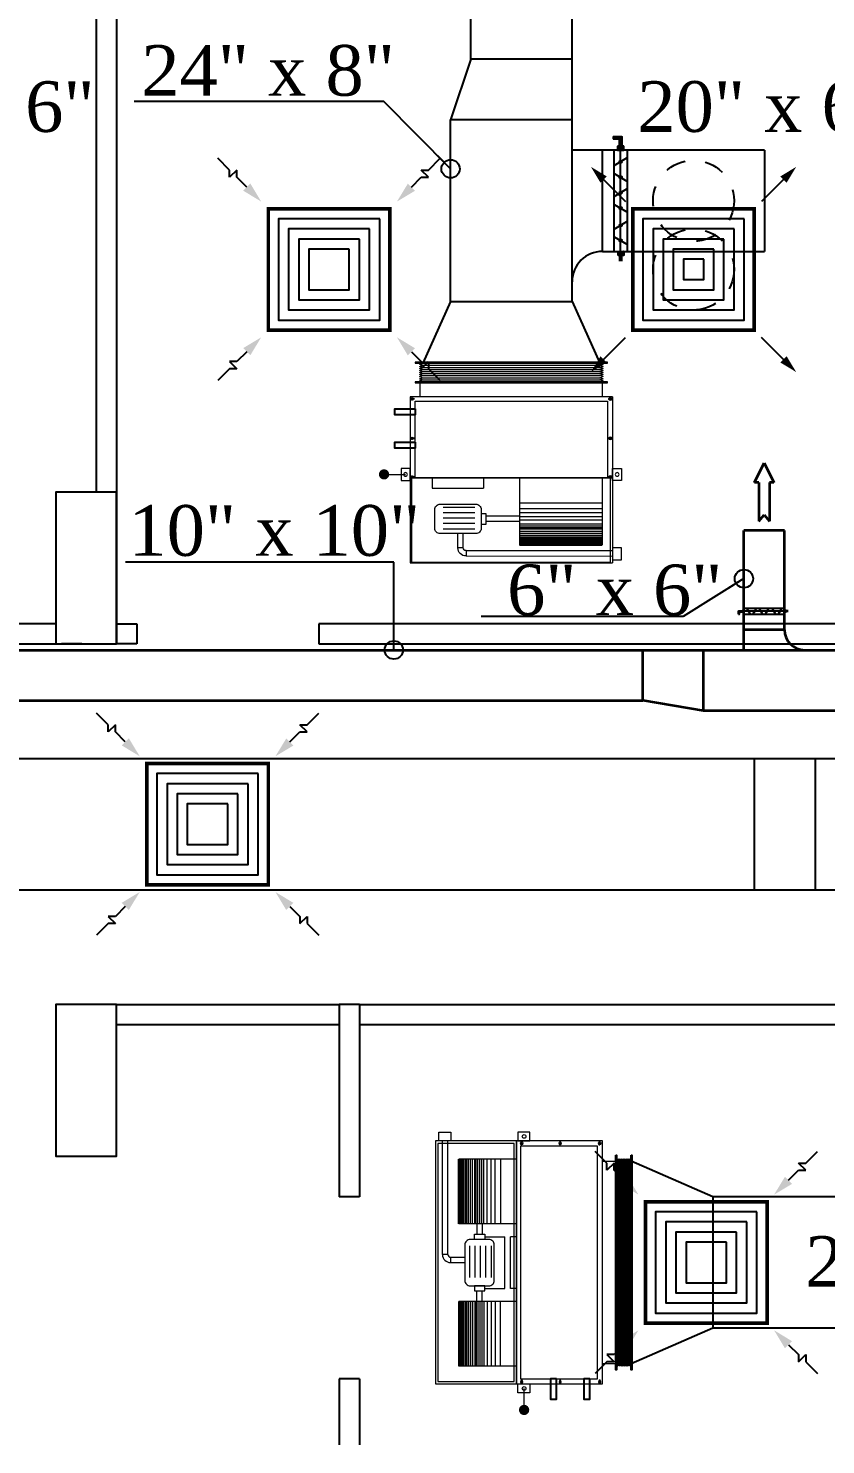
# Model space of a CAD drawing. Extents: x -432 to -365, y -145 to 173.
# Drawn here: x -391.1 to -387.16, y -48.2 to -41.21 of the extents above; entities that cross this region are included whole.
import ezdxf

# ---------------------------------------------------------------- set-up
doc = ezdxf.new("R2010")
doc.units = 0
doc.header["$MEASUREMENT"] = 0
for name, pattern in [('DASHDOT', [1, 0.5, -0.25, 0, -0.25]), ('HIDDEN', [0.375, 0.25, -0.125]), ('HIDDEN-Z', [3, 2, -1])]:
    doc.linetypes.add(name, pattern=pattern)
for name, color, linetype in [('01_AC-EQUIP', 206, 'Continuous'), ('03_AC-S.DUCT', 5, 'Continuous'), ('12-AC-FL.CONN.', 2, 'Continuous'), ('A.C.VOLUM DAMPER', 2, 'Continuous'), ('COL', 2, 'Continuous'), ('COLHATCH', 5, 'Continuous'), ('elev', 2, 'Continuous'), ('M-CH-WP-R', 40, 'HIDDEN-Z'), ('M-CH-WP-S', 142, 'Continuous'), ('M-DIFUSER', 195, 'Continuous'), ('M-DUCT-RA', 30, 'Continuous'), ('M-DUCT-SA', 5, 'Continuous'), ('M-EQBMNT', 21, 'Continuous'), ('WALL', 4, 'Continuous'), ('WIN', 5, 'Continuous')]:
    doc.layers.add(name, color=color, linetype=linetype)
doc.layers.add('04-AC_F.A.DUCT', color=4, linetype='Continuous', lineweight=35)
doc.layers.add('AC-TEXT', color=15, linetype='Continuous', lineweight=30)
doc.styles.add('AC', font='romans.shx', dxfattribs={"height": 0.2})
doc.styles.add('ARABY', font='sosa.shx')
doc.dimstyles.new('IHAB', dxfattribs={"dimscale": 0, "dimtxt": 0.15, "dimasz": 0.09, "dimexe": 0.18, "dimexo": 0.0625, "dimgap": 0, "dimtad": 0, "dimtih": 1, "dimtoh": 1, "dimzin": 0, "dimdsep": 46, "dimtxsty": 'ARABY', "dimcen": 0.03, "dimse1": 1, "dimse2": 1, "dimclrd": 36, "dimclrt": 42, "dimadec": 0, "dimazin": 0, "dimtfac": 1, "dimtmove": 1, "dimatfit": 3, "dimldrblk": 'ORIGIN', "dimfxl": 1, "dimtolj": 1, "dimtzin": 0, "dimarcsym": 0})

# ---------------------------------------------------------------- blocks, each defined once
blk = doc.blocks.new('*U254')
at = {"layer": 'M-DIFUSER', "ltscale": 5, "const_width": 18}
blk.add_lwpolyline([(-300, 300), (300, 300), (300, -300), (-300, -300)], close=True, dxfattribs=at)
at = {"layer": 'M-DIFUSER', "color": 21}
for points in [[(250, 250), (-250, 250), (-250, -250), (250, -250)], [(200, 200), (-200, 200), (-200, -200), (200, -200)], [(150, 150), (-150, 150), (-150, -150), (150, -150)], [(100, 100), (-100, 100), (-100, -100), (100, -100)]]:
    blk.add_lwpolyline(points, close=True, dxfattribs=at)
at = {"layer": 'M-DUCT-RA', "color": 30}
for p, q in [((-491, 491), (-548.9, 548.9)), ((-491, 455.4), (-491, 491)), ((-455.4, 491), (-491, 455.4)), ((-455.4, 455.4), (-455.4, 491)), ((455.4, 491), (491, 491)), ((491, 455.4), (455.4, 491)), ((491, 491), (548.9, 548.9)), ((-406.3, 406.3), (-455.4, 455.4)), ((406.3, 406.3), (455.4, 455.4)), ((455.4, 455.4), (491, 455.4)), ((-406.3, -406.3), (-455.4, -455.4)), ((406.3, -406.3), (455.4, -455.4)), ((-491, -455.4), (-455.4, -491)), ((-455.4, -455.4), (-491, -455.4)), ((455.4, -491), (491, -455.4)), ((455.4, -455.4), (455.4, -491)), ((491, -455.4), (491, -491)), ((-491, -491), (-548.9, -548.9)), ((-455.4, -491), (-491, -491)), ((491, -491), (548.9, -548.9))]:
    blk.add_line(p, q, dxfattribs=at)
for points in [[(-388.6, 424), (-423.7, 388.9), (-335, 335)], [(424, 388.6), (388.9, 423.7), (335, 335)], [(-424, -388.6), (-388.9, -423.7), (-335, -335)], [(388.6, -424), (423.7, -388.9), (335, -335)]]:
    blk.add_solid(points, dxfattribs=at)
blk = doc.blocks.new('*U251')
at = {"layer": 'M-DIFUSER', "ltscale": 5, "const_width": 18}
blk.add_lwpolyline([(-300, 300), (300, 300), (300, -300), (-300, -300)], close=True, dxfattribs=at)
at = {"layer": 'M-DIFUSER', "color": 21}
for points in [[(250, 250), (-250, 250), (-250, -250), (250, -250)], [(200, 200), (-200, 200), (-200, -200), (200, -200)], [(150, 150), (-150, 150), (-150, -150), (150, -150)], [(100, 100), (-100, 100), (-100, -100), (100, -100)], [(50, 50), (-50, 50), (-50, -50), (50, -50)]]:
    blk.add_lwpolyline(points, close=True, dxfattribs=at)
at = {"layer": 'M-DUCT-SA', "color": 5, "extrusion": (-5.07059e-20, -1.19855e-17, -1)}
blk.add_line((-461.1, 461.1), (-335.4, 335.4), dxfattribs=at)
at = {"layer": 'M-DUCT-SA', "color": 5, "extrusion": (-1.19855e-17, 5.07059e-20, -1)}
blk.add_line((461.1, 461.1), (335.4, 335.4), dxfattribs=at)
at = {"layer": 'M-DUCT-SA', "color": 5, "extrusion": (1.19855e-17, -5.07059e-20, -1)}
blk.add_line((-461.1, -461.1), (-335.4, -335.4), dxfattribs=at)
at = {"layer": 'M-DUCT-SA', "color": 5, "extrusion": (5.07059e-20, 1.19855e-17, -1)}
blk.add_line((461.1, -461.1), (335.4, -335.4), dxfattribs=at)
at = {"layer": 'M-DUCT-SA', "color": 5, "extrusion": (-5.07059e-20, -1.19855e-17, -1)}
blk.add_solid([(459.6, 428.4), (428.6, 459.4), (506.9, 506.9)], dxfattribs=at)
at = {"layer": 'M-DUCT-SA', "color": 5, "extrusion": (5.07059e-20, -1.19855e-17, -1)}
blk.add_solid([(-459.6, 428.4), (-428.7, 459.4), (-506.9, 506.9)], dxfattribs=at)
at = {"layer": 'M-DUCT-SA', "color": 5, "extrusion": (1.19855e-17, -5.07059e-20, -1)}
blk.add_solid([(428.4, -459.6), (459.4, -428.6), (506.9, -506.9)], dxfattribs=at)
at = {"layer": 'M-DUCT-SA', "color": 5, "extrusion": (-1.19855e-17, -5.07059e-20, -1)}
blk.add_solid([(-428.4, -459.6), (-459.4, -428.6), (-506.9, -506.9)], dxfattribs=at)
blk = doc.blocks.new('A$C069E27EC')
at = {"layer": '01_AC-EQUIP', "color": 2, "linetype": 'Continuous'}
for p, q in [((0, 0), (0, -130)), ((1.01, 0.32), (0.5, -1.29)), ((1.01, 0.32), (1.52, -1.29)), ((2.03, 0.32), (1.52, -1.29)), ((2.03, 0.32), (2.54, -1.29)), ((3.05, 0.32), (2.54, -1.29)), ((3.05, 0.32), (3.56, -1.29)), ((4.06, 0.32), (3.56, -1.29)), ((4.06, 0.32), (4.57, -1.29)), ((5.08, 0.32), (4.57, -1.29)), ((5.08, 0.32), (5.59, -1.29)), ((6.1, 0.32), (5.59, -1.29)), ((6.1, 0.32), (6.61, -1.29)), ((7.12, 0.32), (6.61, -1.29)), ((7.12, 0.32), (7.63, -1.29)), ((8.14, 0.32), (7.63, -1.29)), ((8.14, 0.32), (8.65, -1.29)), ((9.16, 0.32), (8.65, -1.29)), ((9.16, 0.32), (9.67, -1.29)), ((1.52, -128.71), (1.52, -1.29)), ((2.54, -128.71), (2.54, -1.29)), ((3.56, -128.71), (3.56, -1.29)), ((4.57, -128.71), (4.57, -1.29)), ((5.59, -128.71), (5.59, -1.29)), ((6.61, -128.71), (6.61, -1.29)), ((7.63, -128.71), (7.63, -1.29)), ((8.65, -128.71), (8.65, -1.29)), ((1.01, -130.32), (0.5, -128.71)), ((1.01, -130.32), (1.52, -128.71)), ((2.03, -130.32), (1.52, -128.71)), ((2.03, -130.32), (2.54, -128.71)), ((3.05, -130.32), (2.54, -128.71)), ((3.05, -130.32), (3.56, -128.71)), ((4.06, -130.32), (3.56, -128.71)), ((4.06, -130.32), (4.57, -128.71)), ((5.08, -130.32), (4.57, -128.71)), ((5.08, -130.32), (5.59, -128.71)), ((6.1, -130.32), (5.59, -128.71)), ((6.1, -130.32), (6.61, -128.71)), ((7.12, -130.32), (6.61, -128.71)), ((7.12, -130.32), (7.63, -128.71)), ((8.14, -130.32), (7.63, -128.71)), ((8.14, -130.32), (8.65, -128.71)), ((9.16, -130.32), (8.65, -128.71)), ((9.16, -130.32), (9.67, -128.71))]:
    blk.add_line(p, q, dxfattribs=at)
for points in [[(0, 2.5), (0.5, 2.5), (0.5, -132.5), (0, -132.5)], [(9.67, 2.5), (10.17, 2.5), (10.17, -132.5), (9.67, -132.5)]]:
    blk.add_lwpolyline(points, close=True, dxfattribs=at)
blk = doc.blocks.new('A$C7CD32F90')
at = {"layer": '01_AC-EQUIP', "color": 1, "lineweight": 20}
for p, q in [((0.6392, -0.0346), (1.2, -0.0345)), ((0.6392, -0.0612), (0.6392, -0.0346)), ((0.6392, -0.0612), (1.2, -0.0612)), ((0.0885, -0.4), (0.0885, -0.1159)), ((0.4078, -0.1159), (0.0885, -0.1159)), ((0.4078, -0.1175), (0.0885, -0.1175)), ((0.4078, -0.1194), (0.0885, -0.1194)), ((0.4078, -0.1218), (0.0885, -0.1218)), ((0.4078, -0.1249), (0.0885, -0.1249)), ((0.4078, -0.1281), (0.0885, -0.1281)), ((0.4078, -0.1317), (0.0885, -0.1317)), ((0.4078, -0.1357), (0.0885, -0.1357)), ((0.4078, -0.4), (0.4078, -0.1159)), ((0.5993, -0.0745), (0.5993, -0.1449)), ((0.6259, -0.0745), (0.5993, -0.0745)), ((0.6259, -0.0745), (0.6259, -0.1449)), ((0.7908, -0.4), (0.7908, -0.1159)), ((0.7908, -0.1159), (1.11, -0.1159)), ((0.7908, -0.1175), (1.11, -0.1175)), ((0.7908, -0.1194), (1.11, -0.1194)), ((0.7908, -0.1218), (1.11, -0.1218)), ((0.7908, -0.1249), (1.11, -0.1249)), ((0.7908, -0.1281), (1.11, -0.1281)), ((0.7908, -0.1317), (1.11, -0.1317)), ((0.7908, -0.1357), (1.11, -0.1357)), ((1.11, -0.4), (1.11, -0.1159)), ((0.4078, -0.1407), (0.0885, -0.1407)), ((0.4078, -0.1475), (0.0885, -0.1475)), ((0.4078, -0.1547), (0.0885, -0.1547)), ((0.4078, -0.1635), (0.0885, -0.1635)), ((0.4078, -0.1733), (0.0885, -0.1733)), ((0.4078, -0.1834), (0.0885, -0.1834)), ((0.4078, -0.1935), (0.0885, -0.1935)), ((0.4078, -0.2007), (0.0885, -0.2007)), ((0.4078, -0.2094), (0.0885, -0.2094)), ((0.4078, -0.2044), (0.4596, -0.2044)), ((0.6828, -0.1679), (0.5262, -0.1679)), ((0.6828, -0.1945), (0.5262, -0.1945)), ((0.7908, -0.2044), (0.739, -0.2044)), ((0.7908, -0.1407), (1.11, -0.1407)), ((0.7908, -0.1475), (1.11, -0.1475)), ((0.7908, -0.1547), (1.11, -0.1547)), ((0.7908, -0.1635), (1.11, -0.1635)), ((0.7908, -0.1733), (1.11, -0.1733)), ((0.7908, -0.1834), (1.11, -0.1834)), ((0.7908, -0.1935), (1.11, -0.1935)), ((0.7908, -0.2007), (1.11, -0.2007)), ((0.7908, -0.2094), (1.11, -0.2094)), ((0.4078, -0.2192), (0.0885, -0.2192)), ((0.4078, -0.2293), (0.0885, -0.2293)), ((0.4078, -0.2394), (0.0885, -0.2394)), ((0.4078, -0.2554), (0.0885, -0.2554)), ((0.4078, -0.2754), (0.0885, -0.2754)), ((0.4078, -0.231), (0.4596, -0.231)), ((0.4722, -0.2429), (0.4722, -0.3429)), ((0.6828, -0.2211), (0.5262, -0.2211)), ((0.6828, -0.2477), (0.5262, -0.2477)), ((0.6828, -0.2743), (0.5262, -0.2743)), ((0.7263, -0.2429), (0.7263, -0.3429)), ((0.7908, -0.231), (0.739, -0.231)), ((0.7908, -0.2192), (1.11, -0.2192)), ((0.7908, -0.2293), (1.11, -0.2293)), ((0.7908, -0.2394), (1.11, -0.2394)), ((0.7908, -0.2554), (1.11, -0.2554)), ((0.7908, -0.2754), (1.11, -0.2754)), ((0.4078, -0.2954), (0.0885, -0.2954)), ((0.0885, -0.3207), (0.4078, -0.3207)), ((0.4722, -0.3429), (0.7263, -0.3429)), ((0.7908, -0.2954), (1.11, -0.2954)), ((1.11, -0.3207), (0.7908, -0.3207)), ((0.0111, -0.4184), (0.0111, -0.4317)), ((0.4722, -0.3703), (0.7263, -0.3703)), ((0.4722, -0.4), (0.4722, -0.3703)), ((0.7263, -0.4), (0.7263, -0.3703)), ((1.1889, -0.4184), (1.1889, -0.4317)), ((0.0219, -0.4254), (0.0012, -0.4254)), ((1.1781, -0.4254), (1.1988, -0.4254)), ((0.0219, -0.6154), (0.0012, -0.6154)), ((0.0111, -0.6084), (0.0111, -0.6217)), ((1.1781, -0.6154), (1.1988, -0.6154)), ((1.1889, -0.6084), (1.1889, -0.6217)), ((0.0219, -0.8104), (0.0012, -0.8104)), ((0.0111, -0.8034), (0.0111, -0.8167)), ((0.1002, -0.8245), (0.1002, -0.8899)), ((1.1002, -0.8245), (1.1002, -0.8899)), ((1.1781, -0.8104), (1.1988, -0.8104)), ((1.1889, -0.8034), (1.1889, -0.8167))]:
    blk.add_line(p, q, dxfattribs=at)
at = {"layer": '01_AC-EQUIP', "color": 1, "linetype": 'DASHDOT', "lineweight": 20}
for p, q in [((0.4078, -0.1935), (0.0885, -0.1935)), ((0.7908, -0.1935), (1.11, -0.1935))]:
    blk.add_line(p, q, dxfattribs=at)
at = {"layer": '01_AC-EQUIP', "color": 4, "lineweight": 20}
blk.add_line((-0.1285, -0.4376), (-0.0226, -0.4376), dxfattribs=at)
at = {"layer": '01_AC-EQUIP', "color": 1, "lineweight": 20}
for points in [[(0, -0.4), (1.2, -0.4), (1.2, 0), (0, 0)], [(0.0121, -0.3879), (1.1879, -0.3879), (1.1879, -0.0121), (0.0121, -0.0121)], [(1.244, -0.0757), (1.2, -0.0757), (1.2, -0.0158), (1.244, -0.0158)], [(0.4848, -0.1925), (0.4596, -0.1925), (0.4596, -0.2429), (0.4848, -0.2429)], [(0.7137, -0.1925), (0.739, -0.1925), (0.739, -0.2429), (0.7137, -0.2429)], [(-0.044, -0.4068), (0, -0.4068), (0, -0.4667), (-0.044, -0.4667)], [(1.2, -0.4), (0, -0.4), (0, -0.8245), (1.2003, -0.8245)], [(1.244, -0.4068), (1.2, -0.4068), (1.2, -0.4667), (1.244, -0.4667)], [(1.175, -0.42), (0.0245, -0.42), (0.0245, -0.8), (1.175, -0.8)]]:
    blk.add_lwpolyline(points, close=True, dxfattribs=at)
blk.add_lwpolyline([(0.6871, -0.1449), (0.5115, -0.1449, 0.414214), (0.4848, -0.1715), (0.4848, -0.2639, 0.414214), (0.5115, -0.2905), (0.6871, -0.2905, 0.414214), (0.7137, -0.2639), (0.7137, -0.1715, 0.414214)], format="xyb", close=True, dxfattribs=at)
at = {"layer": '01_AC-EQUIP', "color": 4, "lineweight": 20, "const_width": 0.0252}
blk.add_lwpolyline([(-0.1258, -0.4499, 1), (-0.1312, -0.4253, 1)], format="xyb", close=True, dxfattribs=at)
at = {"layer": '01_AC-EQUIP', "color": 1, "lineweight": 20}
for centre in [(-0.0226, -0.4376), (1.2226, -0.4376)]:
    blk.add_circle(centre, 0.00932, dxfattribs=at)
for radius in [0.0399, 0.0133]:
    blk.add_arc((0.6392, -0.0745), radius, 90.00061, 180.00061, dxfattribs=at)
at = {"layer": '01_AC-EQUIP', "color": 1, "lineweight": 20, "extrusion": (0, 0, -1)}
for centre, major_axis, start_param, end_param in [((0.0111, -0.4254), (-0.00827, 0), -1.570796, 4.712389), ((0.0111, -0.4254), (-0.0047, 0), 3.141593, 9.424778), ((0.0111, -0.6154), (-0.00827, 0), -1.570796, 4.712389), ((0.0111, -0.6154), (-0.0047, 0), 3.141593, 9.424778), ((0.0111, -0.8104), (-0.00827, 0), -1.570796, 4.712389), ((0.0111, -0.8104), (-0.0047, 0), 3.141593, 9.424778)]:
    blk.add_ellipse(centre, major_axis=major_axis, ratio=0.646018, start_param=start_param, end_param=end_param, dxfattribs=at)
at = {"layer": '01_AC-EQUIP', "color": 1, "lineweight": 20}
for centre, major_axis, start_param, end_param in [((1.1889, -0.4254), (0.00827, 0), -1.570796, 4.712389), ((1.1889, -0.4254), (0.0047, 0), 3.141593, 9.424778), ((1.1889, -0.6154), (0.00827, 0), -1.570796, 4.712389), ((1.1889, -0.6154), (0.0047, 0), 3.141593, 9.424778), ((1.1889, -0.8104), (0.00827, 0), -1.570796, 4.712389), ((1.1889, -0.8104), (0.0047, 0), 3.141593, 9.424778)]:
    blk.add_ellipse(centre, major_axis=major_axis, ratio=0.646018, start_param=start_param, end_param=end_param, dxfattribs=at)
at = {"layer": 'M-CH-WP-R', "color": 6, "linetype": 'ByBlock', "ltscale": 1.5}
blk.add_lwpolyline([(0.025, -0.7623), (0.025, -0.7323), (-0.075, -0.7323), (-0.075, -0.7623)], close=True, dxfattribs=at)
at = {"layer": 'M-CH-WP-S', "color": 5, "linetype": 'ByBlock', "ltscale": 1.5}
blk.add_lwpolyline([(0.025, -0.5973), (0.025, -0.5673), (-0.075, -0.5673), (-0.075, -0.5973)], close=True, dxfattribs=at)
at = {"layer": 'M-EQBMNT', "color": 21, "linetype": 'ByBlock', "ltscale": 1.5}
for p, q in [((0.4078, -0.1159), (0.0885, -0.1159)), ((0.7908, -0.1159), (1.11, -0.1159))]:
    blk.add_line(p, q, dxfattribs=at)
at = {"layer": '01_AC-EQUIP', "color": 1, "lineweight": 20, "xscale": 0.00784765227677817, "yscale": 0.00784765227677817, "zscale": 0.00784765227677817, "rotation": 270}
blk.add_blockref('A$C069E27EC', (1.1102, -0.8899), dxfattribs=at)
blk = doc.blocks.new('A$C224F6469')
at = {"layer": '01_AC-EQUIP', "color": 1, "lineweight": 20}
for p, q in [((0, 0), (1, 0)), ((0, -0.82), (0, 0)), ((1, -0.82), (1, 0)), ((0.0065, -0.0042), (0.9879, -0.0042)), ((0.0065, -0.42), (0.0065, -0.0042)), ((0.2763, -0.0346), (1, -0.0345)), ((0.2763, -0.0612), (0.2763, -0.0346)), ((0.2763, -0.0612), (1, -0.0612)), ((0.9879, -0.42), (0.9879, -0.0042)), ((0.2364, -0.0745), (0.2364, -0.1449)), ((0.263, -0.0745), (0.2364, -0.0745)), ((0.263, -0.0745), (0.263, -0.1449)), ((0.5412, -0.42), (0.5412, -0.0905)), ((0.5412, -0.0905), (0.9487, -0.0905)), ((0.5412, -0.092), (0.9487, -0.092)), ((0.5412, -0.0939), (0.9487, -0.0939)), ((0.5412, -0.0963), (0.9487, -0.0963)), ((0.5412, -0.0994), (0.9487, -0.0994)), ((0.5412, -0.1027), (0.9487, -0.1027)), ((0.5412, -0.1062), (0.9487, -0.1062)), ((0.5412, -0.1103), (0.9487, -0.1103)), ((0.5412, -0.1153), (0.9487, -0.1153)), ((0.5412, -0.1221), (0.9487, -0.1221)), ((0.5412, -0.1293), (0.9487, -0.1293)), ((0.5412, -0.138), (0.9487, -0.138)), ((0.9487, -0.42), (0.9487, -0.0905)), ((0.3198, -0.1679), (0.1633, -0.1679)), ((0.3198, -0.1945), (0.1633, -0.1945)), ((0.5412, -0.2044), (0.376, -0.2044)), ((0.5412, -0.1478), (0.9487, -0.1478)), ((0.5412, -0.1579), (0.9487, -0.1579)), ((0.5412, -0.168), (0.9487, -0.168)), ((0.5412, -0.1752), (0.9487, -0.1752)), ((0.5412, -0.184), (0.9487, -0.184)), ((0.5412, -0.1938), (0.9487, -0.1938)), ((0.3198, -0.2211), (0.1633, -0.2211)), ((0.3198, -0.2477), (0.1633, -0.2477)), ((0.3198, -0.2743), (0.1633, -0.2743)), ((0.5412, -0.231), (0.376, -0.231)), ((0.5412, -0.214), (0.9487, -0.214)), ((0.5412, -0.23), (0.9487, -0.23)), ((0.5412, -0.25), (0.9487, -0.25)), ((0.5412, -0.27), (0.9487, -0.27)), ((0.9487, -0.2953), (0.5412, -0.2953)), ((0.0111, -0.4184), (0.0111, -0.4317)), ((0.1093, -0.3703), (0.3634, -0.3703)), ((0.1093, -0.42), (0.1093, -0.3703)), ((0.3634, -0.42), (0.3634, -0.3703)), ((0.9889, -0.4184), (0.9889, -0.4317)), ((0, -0.42), (1, -0.42)), ((0.0219, -0.4254), (0.0012, -0.4254)), ((0.9781, -0.4254), (0.9988, -0.4254)), ((0.0219, -0.6154), (0.0012, -0.6154)), ((0.0111, -0.6084), (0.0111, -0.6217)), ((0.9781, -0.6154), (0.9988, -0.6154)), ((0.9889, -0.6084), (0.9889, -0.6217)), ((1, -0.82), (0, -0.82)), ((0.0219, -0.8104), (0.0012, -0.8104)), ((0.0111, -0.8034), (0.0111, -0.8167)), ((0.05, -0.82), (0.05, -0.8899)), ((0.95, -0.82), (0.95, -0.8899)), ((0.9781, -0.8104), (0.9988, -0.8104)), ((0.9889, -0.8034), (0.9889, -0.8167))]:
    blk.add_line(p, q, dxfattribs=at)
at = {"layer": '01_AC-EQUIP', "color": 1, "linetype": 'DASHDOT', "lineweight": 20}
blk.add_line((0.5412, -0.168), (0.9487, -0.168), dxfattribs=at)
at = {"layer": '01_AC-EQUIP', "color": 4, "lineweight": 20}
blk.add_line((-0.1285, -0.4376), (-0.0226, -0.4376), dxfattribs=at)
at = {"layer": '01_AC-EQUIP', "color": 2, "lineweight": 20}
for p, q in [((0.0468, -0.9), (0.0629, -0.8949)), ((0.0468, -0.9), (0.0629, -0.9051)), ((0.0468, -0.9102), (0.0629, -0.9051)), ((0.0629, -0.9051), (0.9371, -0.9051)), ((0.9532, -0.9), (0.9371, -0.8949)), ((0.9532, -0.9), (0.9371, -0.9051)), ((0.9532, -0.9102), (0.9371, -0.9051)), ((0.0468, -0.9102), (0.0629, -0.9153)), ((0.0468, -0.9204), (0.0629, -0.9153)), ((0.0468, -0.9204), (0.0629, -0.9255)), ((0.0468, -0.9306), (0.0629, -0.9255)), ((0.0468, -0.9306), (0.0629, -0.9356)), ((0.0468, -0.9407), (0.0629, -0.9356)), ((0.0468, -0.9407), (0.0629, -0.9458)), ((0.0468, -0.9509), (0.0629, -0.9458)), ((0.0468, -0.9509), (0.0629, -0.956)), ((0.0468, -0.9611), (0.0629, -0.956)), ((0.0468, -0.9611), (0.0629, -0.9662)), ((0.0468, -0.9713), (0.0629, -0.9662)), ((0.0468, -0.9713), (0.0629, -0.9764)), ((0.0468, -0.9815), (0.0629, -0.9764)), ((0.0629, -0.9153), (0.9371, -0.9153)), ((0.0629, -0.9255), (0.9371, -0.9255)), ((0.0629, -0.9356), (0.9371, -0.9356)), ((0.0629, -0.9458), (0.9371, -0.9458)), ((0.0629, -0.956), (0.9371, -0.956)), ((0.0629, -0.9662), (0.9371, -0.9662)), ((0.0629, -0.9764), (0.9371, -0.9764)), ((0.9532, -0.9102), (0.9371, -0.9153)), ((0.9532, -0.9204), (0.9371, -0.9153)), ((0.9532, -0.9204), (0.9371, -0.9255)), ((0.9532, -0.9306), (0.9371, -0.9255)), ((0.9532, -0.9306), (0.9371, -0.9356)), ((0.9532, -0.9407), (0.9371, -0.9356)), ((0.9532, -0.9407), (0.9371, -0.9458)), ((0.9532, -0.9509), (0.9371, -0.9458)), ((0.9532, -0.9509), (0.9371, -0.956)), ((0.9532, -0.9611), (0.9371, -0.956)), ((0.9532, -0.9611), (0.9371, -0.9662)), ((0.9532, -0.9713), (0.9371, -0.9662)), ((0.9532, -0.9713), (0.9371, -0.9764)), ((0.9532, -0.9815), (0.9371, -0.9764)), ((0.0468, -0.9815), (0.0629, -0.9866)), ((0.9532, -0.9815), (0.9371, -0.9866))]:
    blk.add_line(p, q, dxfattribs=at)
at = {"layer": '01_AC-EQUIP', "color": 1, "lineweight": 20}
for points in [[(1.044, -0.0757), (1, -0.0757), (1, -0.0158), (1.044, -0.0158)], [(0.3508, -0.1925), (0.376, -0.1925), (0.376, -0.2429), (0.3508, -0.2429)], [(-0.044, -0.4068), (0, -0.4068), (0, -0.4667), (-0.044, -0.4667)], [(1.044, -0.4068), (1, -0.4068), (1, -0.4667), (1.044, -0.4667)], [(0.025, -0.8), (0.975, -0.8), (0.975, -0.42), (0.025, -0.42)]]:
    blk.add_lwpolyline(points, close=True, dxfattribs=at)
blk.add_lwpolyline([(0.3242, -0.1449), (0.1485, -0.1449, 0.414214), (0.1219, -0.1715), (0.1219, -0.2639, 0.414214), (0.1485, -0.2905), (0.3242, -0.2905, 0.414214), (0.3508, -0.2639), (0.3508, -0.1715, 0.414214)], format="xyb", close=True, dxfattribs=at)
at = {"layer": '01_AC-EQUIP', "color": 4, "lineweight": 20, "const_width": 0.0252}
blk.add_lwpolyline([(-0.1258, -0.4499, 1), (-0.1312, -0.4253, 1)], format="xyb", close=True, dxfattribs=at)
at = {"layer": '01_AC-EQUIP', "color": 2, "lineweight": 20}
for points in [[(0.975, -0.8899), (0.975, -0.8949), (0.025, -0.8949), (0.025, -0.8899)], [(0.975, -0.9866), (0.975, -0.9916), (0.025, -0.9916), (0.025, -0.9866)]]:
    blk.add_lwpolyline(points, close=True, dxfattribs=at)
at = {"layer": '01_AC-EQUIP', "color": 1, "lineweight": 20}
for centre in [(-0.0226, -0.4376), (1.0226, -0.4376)]:
    blk.add_circle(centre, 0.00932, dxfattribs=at)
for radius in [0.0399, 0.0133]:
    blk.add_arc((0.2763, -0.0745), radius, 90.00061, 180.00061, dxfattribs=at)
at = {"layer": '01_AC-EQUIP', "color": 1, "lineweight": 20, "extrusion": (0, 0, -1)}
for centre, major_axis, start_param, end_param in [((0.0111, -0.4254), (-0.00827, 0), -1.570796, 4.712389), ((0.0111, -0.4254), (-0.0047, 0), 3.141593, 9.424778), ((0.0111, -0.6154), (-0.00827, 0), -1.570796, 4.712389), ((0.0111, -0.6154), (-0.0047, 0), 3.141593, 9.424778), ((0.0111, -0.8104), (-0.00827, 0), -1.570796, 4.712389), ((0.0111, -0.8104), (-0.0047, 0), 3.141593, 9.424778)]:
    blk.add_ellipse(centre, major_axis=major_axis, ratio=0.646018, start_param=start_param, end_param=end_param, dxfattribs=at)
at = {"layer": '01_AC-EQUIP', "color": 1, "lineweight": 20}
for centre, major_axis, start_param, end_param in [((0.9889, -0.4254), (0.00827, 0), -1.570796, 4.712389), ((0.9889, -0.4254), (0.0047, 0), 3.141593, 9.424778), ((0.9889, -0.6154), (0.00827, 0), -1.570796, 4.712389), ((0.9889, -0.6154), (0.0047, 0), 3.141593, 9.424778), ((0.9889, -0.8104), (0.00827, 0), -1.570796, 4.712389), ((0.9889, -0.8104), (0.0047, 0), 3.141593, 9.424778)]:
    blk.add_ellipse(centre, major_axis=major_axis, ratio=0.646018, start_param=start_param, end_param=end_param, dxfattribs=at)
at = {"layer": 'M-CH-WP-R', "color": 6, "linetype": 'ByBlock', "ltscale": 1.5}
blk.add_lwpolyline([(0.025, -0.7623), (0.025, -0.7323), (-0.075, -0.7323), (-0.075, -0.7623)], close=True, dxfattribs=at)
at = {"layer": 'M-CH-WP-S', "color": 5, "linetype": 'ByBlock', "ltscale": 1.5}
blk.add_lwpolyline([(0.025, -0.5973), (0.025, -0.5673), (-0.075, -0.5673), (-0.075, -0.5973)], close=True, dxfattribs=at)
at = {"layer": 'M-EQBMNT', "color": 21, "linetype": 'ByBlock', "ltscale": 1.5}
blk.add_line((0.5412, -0.0905), (0.9487, -0.0905), dxfattribs=at)
blk = doc.blocks.new('A$C180A56EA')
at = {"layer": 'A.C.VOLUM DAMPER'}
h = blk.add_hatch(dxfattribs=at)
h.set_pattern_fill('ANSI31', color=256, scale=0.001, style=0)
h.set_pattern_definition([(45, (129.5106855, -230.48025158), (-8.838834765e-05, 8.838834765e-05), [])])
h.paths.add_polyline_path([(0.0459, 0.0039), (0.0459, 0.0065), (0.0401, 0.0065), (0.0401, -0.0027), (0.0459, -0.0027), (0.0459, 0), (0.0603, 0), (0.0603, 0.0128), (0.057, 0.0128), (0.057, 0.0039)])
for p, q in [((-0.1242, 0.0032), (-0.1161, 0.0032)), ((-0.1161, 0.0004), (-0.119, 0.0032)), ((-0.1185, 0), (-0.1161, 0.0024)), ((-0.1161, 0.0015), (-0.1179, 0.0032)), ((-0.1174, 0), (-0.1161, 0.0013)), ((-0.1161, 0.0026), (-0.1168, 0.0032)), ((-0.1163, 0), (-0.1161, 0.0001)), ((-0.1161, 0.0001), (-0.1104, 0.0058)), ((-0.1161, 0.0013), (-0.1116, 0.0058)), ((-0.1161, 0.0024), (-0.1127, 0.0058)), ((-0.1161, -0.0026), (-0.1161, 0.0058)), ((-0.1161, 0.0035), (-0.1138, 0.0058)), ((-0.1161, 0.0058), (-0.1099, 0.0058)), ((-0.1161, 0.0057), (-0.116, 0.0058)), ((-0.1161, 0.0046), (-0.1149, 0.0058)), ((-0.1161, -0.001), (-0.1099, 0.0053)), ((-0.1099, -0.0014), (-0.1161, 0.0048)), ((-0.1161, -0.0021), (-0.1099, 0.0042)), ((-0.1099, -0.0026), (-0.1161, 0.0037)), ((-0.1109, -0.0026), (-0.1161, 0.0026)), ((-0.112, -0.0026), (-0.1161, 0.0015)), ((-0.1131, -0.0026), (-0.1161, 0.0004)), ((-0.1099, -0.0003), (-0.116, 0.0058)), ((-0.1156, -0.0026), (-0.1099, 0.0031)), ((-0.1099, 0.0008), (-0.1149, 0.0058)), ((-0.1145, -0.0026), (-0.1099, 0.002)), ((-0.1099, 0.0019), (-0.1138, 0.0058)), ((-0.1134, -0.0026), (-0.1099, 0.0009)), ((-0.1128, 0.0019), (0.0401, 0.0019)), ((-0.1099, 0.003), (-0.1127, 0.0058)), ((-0.1099, 0.0041), (-0.1116, 0.0058)), ((-0.1099, 0.0052), (-0.1105, 0.0058)), ((0.0401, 0.0121), (-0.1099, 0.0121)), ((-0.0882, 0.0113), (-0.0994, -0.0075)), ((-0.0768, 0.0113), (-0.0656, -0.0075)), ((-0.0402, 0.0113), (-0.0514, -0.0075)), ((-0.0284, 0.0113), (-0.0173, -0.0075)), ((0.0056, 0.0113), (-0.0056, -0.0075)), ((0.0174, 0.0113), (0.0286, -0.0075)), ((0.0459, 0.0065), (0.0401, 0.0065)), ((0.0401, 0.0065), (0.0401, -0.0027)), ((0.0459, 0.0039), (0.0459, 0.0065)), ((0.057, 0.0039), (0.0459, 0.0039)), ((0.0603, 0.0128), (0.057, 0.0128)), ((0.057, 0.0128), (0.057, 0.0039)), ((0.0603, 0.0128), (0.0603, 0)), ((-0.1242, 0), (-0.1161, 0)), ((-0.1142, -0.0026), (-0.1161, -0.0007)), ((-0.1153, -0.0026), (-0.1161, -0.0018)), ((-0.1099, -0.0026), (-0.1161, -0.0026)), ((-0.1123, -0.0026), (-0.1099, -0.0003)), ((-0.1111, -0.0026), (-0.1099, -0.0014)), ((-0.11, -0.0026), (-0.1099, -0.0025)), ((-0.1099, -0.0083), (0.0401, -0.0083)), ((0.0401, -0.0027), (0.0459, -0.0027)), ((0.0603, 0), (0.0459, 0)), ((0.0459, -0.0027), (0.0459, 0))]:
    blk.add_line(p, q, dxfattribs=at)
at = {"layer": 'A.C.VOLUM DAMPER', "extrusion": (0, 0, -1)}
for centre, major_axis, start_param, end_param in [((-0.0938, 0.0019), (0.00135, 0.00135), 3.926991, 7.068583), ((-0.0938, 0.0019), (-0.00135, 0.00135), 2.356195, 5.497787), ((-0.0712, 0.0019), (0.00135, 0.00135), 3.926991, 7.068583), ((-0.0712, 0.0019), (-0.00135, 0.00135), 2.356195, 5.497787), ((-0.0458, 0.0019), (0.00135, 0.00135), 3.926991, 7.068583), ((-0.0458, 0.0019), (-0.00135, 0.00135), 2.356195, 5.497787), ((-0.0228, 0.0019), (0.00135, 0.00135), 3.926991, 7.068583), ((-0.0228, 0.0019), (-0.00135, 0.00135), 2.356194, 5.497787), ((0, 0.0019), (0.00135, 0.00135), 3.926991, 7.068583), ((0, 0.0019), (0.00135, 0.00135), 0.785398, 3.926991), ((0.023, 0.0019), (0.00135, 0.00135), 3.926991, 7.068583), ((0.023, 0.0019), (-0.00135, 0.00135), 2.356195, 5.497787)]:
    blk.add_ellipse(centre, major_axis=major_axis, ratio=1, start_param=start_param, end_param=end_param, dxfattribs=at)
blk = doc.blocks.new('A$C4397250F')
at = {"layer": '04-AC_F.A.DUCT'}
for p, q in [((0, 0), (-0.0241, -0.0482)), ((0.0241, -0.0482), (0, 0)), ((-0.0241, -0.0482), (-0.0132, -0.0482)), ((-0.0132, -0.0482), (-0.0132, -0.1443)), ((0.0132, -0.0482), (0.0241, -0.0482)), ((0.0132, -0.0482), (0.0132, -0.1443)), ((0, -0.1288), (-0.0132, -0.1443)), ((0.0132, -0.1443), (0, -0.1288))]:
    blk.add_line(p, q, dxfattribs=at)

msp = doc.modelspace()

# ---------------------------------------------------------------- hatches: boundary and pattern name
at = {"layer": 'COLHATCH', "linetype": 'Continuous'}
h = msp.add_hatch(dxfattribs=at)
h.set_pattern_fill('_USER', color=252, scale=0.05, angle=45, style=0, double=1, pattern_type=0)
h.set_pattern_definition([(45, (-202.924395, -212.77691), (-0.035355339, 0.035355339), []), (135, (-202.924395, -212.77691), (-0.035355339, -0.035355339), [])])
h.paths.add_polyline_path([(-382.4844, -35.1969), (-382.7844, -35.1969), (-382.7844, -36.0969), (-382.4844, -36.0969)])
h.paths.add_polyline_path([(-380.4844, -35.1969), (-381.2844, -35.1969), (-381.2844, -35.4969), (-380.4844, -35.4969)])
h.paths.add_polyline_path([(-378.5344, -37.1969), (-378.8344, -37.1969), (-378.8344, -37.7969), (-378.5344, -37.7969)])
h.paths.add_polyline_path([(-378.1344, -40.7769), (-378.9344, -40.7769), (-378.9344, -41.0769), (-378.1344, -41.0769)])
h.paths.add_polyline_path([(-380.6844, -40.7769), (-381.4844, -40.7769), (-381.4844, -41.0769), (-380.6844, -41.0769)])
h.paths.add_polyline_path([(-380.5844, -45.8269), (-381.4844, -45.8269), (-381.4844, -46.1269), (-380.5844, -46.1269)])
h.paths.add_polyline_path([(-378.1344, -45.7769), (-378.9344, -45.7769), (-378.9344, -46.0769), (-378.1344, -46.0769)])
h.paths.add_polyline_path([(-380.3919, -52.0469), (-381.4919, -52.0469), (-381.4919, -52.3469), (-380.6389, -52.3469, -0.011587), (-380.6548, -53.0326), (-380.4051, -53.0435, 0.01656)])
h.paths.add_polyline_path([(-380.5864, -54.7769), (-380.8398, -54.7769, -0.040808), (-381.4283, -57.1158), (-381.1918, -57.1969, 0.04151)])
h.paths.add_polyline_path([(-382.4844, -54.1769), (-382.7844, -54.1769), (-382.7844, -55.0769), (-382.4844, -55.0769)])
h.paths.add_polyline_path([(-386.6144, -54.1769), (-387.0144, -54.1769), (-387.0144, -55.0769), (-386.6144, -55.0769)])
h.paths.add_polyline_path([(-390.4144, -54.1769), (-390.8644, -54.1769), (-390.8644, -55.0769), (-390.4144, -55.0769)])
h.paths.add_polyline_path([(-390.6644, -55.9969), (-390.9644, -55.9969), (-390.9644, -56.8969), (-390.6644, -56.8969)])
h.paths.add_polyline_path([(-398.6644, -54.1769), (-398.9644, -54.1769), (-398.9644, -55.0769), (-398.6644, -55.0769)])
h.paths.add_polyline_path([(-398.6644, -55.9969), (-398.9644, -55.9969), (-398.9644, -56.8969), (-398.6644, -56.8969)])
h.paths.add_polyline_path([(-406.6644, -54.1769), (-406.9644, -54.1769), (-406.9644, -55.0769), (-406.6644, -55.0769)])
h.paths.add_polyline_path([(-406.6644, -55.9969), (-406.9644, -55.9969), (-406.9644, -56.8969), (-406.6644, -56.8969)])
h.paths.add_polyline_path([(-414.7644, -54.1769), (-415.2144, -54.1769), (-415.2144, -55.0769), (-414.7639, -55.0769)])
h.paths.add_polyline_path([(-414.6644, -55.9969), (-414.9644, -55.9969), (-414.9644, -56.8969), (-414.6644, -56.8969)])
h.paths.add_polyline_path([(-418.6144, -54.1769), (-419.0144, -54.1769), (-419.0144, -55.0769), (-418.6144, -55.0769)])
h.paths.add_polyline_path([(-422.8444, -54.1769), (-423.1444, -54.1769), (-423.1444, -55.0769), (-422.8444, -55.0769)])
h.paths.add_polyline_path([(-424.1369, -52.0469), (-425.2369, -52.0469, 0.01656), (-425.2237, -53.0435), (-424.974, -53.0326, -0.011587), (-424.9898, -52.3469), (-424.1369, -52.3469)])
h.paths.add_polyline_path([(-424.789, -54.7769), (-425.0424, -54.7769, 0.04151), (-424.437, -57.1969), (-424.2005, -57.1158, -0.040808)])
h.paths.add_polyline_path([(-424.1444, -45.8269), (-425.0444, -45.8269), (-425.0444, -46.1269), (-424.1444, -46.1269)])
h.paths.add_polyline_path([(-426.6944, -45.7769), (-427.4944, -45.7769), (-427.4944, -46.0769), (-426.6944, -46.0769)])
h.paths.add_polyline_path([(-426.6944, -40.7769), (-427.4944, -40.7769), (-427.4944, -41.0769), (-426.6944, -41.0769)])
h.paths.add_polyline_path([(-424.1444, -40.7769), (-424.9444, -40.7769), (-424.9444, -41.0769), (-424.1444, -41.0769)])
h.paths.add_polyline_path([(-426.7944, -37.1969), (-427.0944, -37.1969), (-427.0944, -37.7969), (-426.7944, -37.7969)])
h.paths.add_polyline_path([(-424.3444, -35.1969), (-425.1444, -35.1969), (-425.1444, -35.4969), (-424.3444, -35.4969)])
h.paths.add_polyline_path([(-422.8444, -35.1969), (-423.1444, -35.1969), (-423.1444, -36.0969), (-422.8444, -36.0969)])
h.paths.add_polyline_path([(-418.5644, -35.1969), (-418.9644, -35.1969), (-418.9644, -36.0969), (-418.5644, -36.0969)])
h.paths.add_polyline_path([(-414.7644, -35.1969), (-415.2144, -35.1969), (-415.2144, -36.0969), (-414.7644, -36.0969)])
h.paths.add_polyline_path([(-405.4144, -32.9969), (-405.7144, -32.9969), (-405.7144, -33.5969), (-405.4144, -33.5969)])
h.paths.add_polyline_path([(-405.4144, -35.4969), (-400.3144, -35.4969), (-400.3144, -36.9469), (-400.0144, -36.9469), (-400.0144, -35.1969), (-405.7144, -35.1969), (-405.7144, -36.9469), (-405.4144, -36.9469)])
h.paths.add_polyline_path([(-398.6644, -32.9969), (-398.9644, -32.9969), (-398.9644, -33.5969), (-398.6644, -33.5969)])
h.paths.add_polyline_path([(-398.6644, -36.3469), (-398.9644, -36.3469), (-398.9644, -36.9469), (-398.6644, -36.9469)])
h.paths.add_polyline_path([(-390.4144, -35.1969), (-390.8644, -35.1969), (-390.8644, -36.0969), (-390.4144, -36.0969)])

# ---------------------------------------------------------------- linework, layer by layer
at = {"layer": '03_AC-S.DUCT', "linetype": 'Continuous'}
for p, q in [((-388.9144, -41.3577), (-388.9144, -40.3969)), ((-388.4144, -42.5553), (-388.4144, -40.3969)), ((-388.9144, -41.3577), (-389.0144, -41.6577)), ((-388.4144, -41.3577), (-388.9144, -41.3577)), ((-389.0144, -42.5553), (-389.0144, -41.6577)), ((-388.4144, -41.6577), (-389.0144, -41.6577)), ((-387.4644, -41.8077), (-388.4144, -41.8077)), ((-388.2644, -42.3077), (-388.2644, -41.8077)), ((-387.4644, -41.8077), (-387.4644, -42.3077)), ((-388.2644, -42.3077), (-387.4644, -42.3077)), ((-389.0144, -42.5553), (-389.1515, -42.8603)), ((-389.0144, -42.5553), (-388.4144, -42.5553)), ((-388.4144, -42.5553), (-388.2773, -42.8603)), ((-394.2644, -44.8119), (-383.6105, -44.8119)), ((-387.5144, -44.8119), (-387.5144, -45.4619)), ((-387.2144, -44.8119), (-387.2144, -45.4619)), ((-394.2644, -45.4619), (-384.1145, -45.4619)), ((-387.7193, -46.9769), (-388.1232, -46.8018)), ((-380.1017, -46.9769), (-387.7193, -46.9769)), ((-387.7193, -46.9769), (-387.7193, -47.6269)), ((-387.7193, -47.6269), (-388.1232, -47.8018)), ((-380.1017, -47.6269), (-387.7193, -47.6269))]:
    msp.add_line(p, q, dxfattribs=at)
msp.add_arc((-388.2644, -42.4577), 0.15, 90, 180, dxfattribs=at)
at = {"layer": '04-AC_F.A.DUCT', "linetype": 'Continuous'}
for p, q in [((-387.5657, -44.2768), (-387.5657, -43.6858)), ((-387.3657, -43.6858), (-387.5657, -43.6858)), ((-387.3657, -44.1768), (-387.3657, -43.6858)), ((-387.3657, -44.1768), (-387.5657, -44.1768)), ((-396.9013, -44.2768), (-382.1577, -44.2768)), ((-388.0657, -44.5268), (-388.0657, -44.2768)), ((-387.7657, -44.5768), (-387.7657, -44.2768)), ((-396.2042, -44.5268), (-388.0657, -44.5268)), ((-387.7657, -44.5768), (-388.0657, -44.5268)), ((-382.9932, -44.5768), (-387.7657, -44.5768))]:
    msp.add_line(p, q, dxfattribs=at)
msp.add_arc((-387.2657, -44.1768), 0.1, 180, 270, dxfattribs=at)
at = {"layer": '12-AC-FL.CONN.', "linetype": 'HIDDEN', "ltscale": 0.25}
for centre in [(-387.8144, -42.0577), (-387.8144, -42.3969)]:
    msp.add_circle(centre, 0.2, dxfattribs=at)
at = {"layer": 'COL', "linetype": 'Continuous'}
for points in [[(-390.6644, -43.4969), (-390.9644, -43.4969), (-390.9644, -44.2469), (-390.6644, -44.2469)], [(-390.6644, -46.0269), (-390.9644, -46.0269), (-390.9644, -46.7769), (-390.6644, -46.7769)]]:
    msp.add_lwpolyline(points, close=True, dxfattribs=at)
at = {"layer": 'elev', "color": 252}
for p, q in [((-390.6644, -46.0269), (-389.5644, -46.0269)), ((-390.6644, -46.1269), (-389.5644, -46.1269))]:
    msp.add_line(p, q, dxfattribs=at)
at = {"layer": 'WALL', "color": 252, "linetype": 'Continuous'}
for p, q in [((-390.6644, -37.4969), (-390.6644, -44.2469)), ((-390.7644, -38.2469), (-390.7644, -43.4969)), ((-390.7644, -43.4969), (-390.9644, -43.4969)), ((-390.9644, -43.4969), (-390.9644, -44.2469)), ((-390.9644, -44.2469), (-390.6644, -44.2469)), ((-390.8352, -44.2469), (-390.9352, -44.2469)), ((-389.5644, -46.0269), (-389.5644, -46.9769)), ((-389.4644, -46.0269), (-389.5644, -46.0269)), ((-389.4644, -46.0269), (-389.4644, -46.9769)), ((-389.4644, -46.9769), (-389.5644, -46.9769)), ((-389.4644, -47.8769), (-389.5644, -47.8769)), ((-389.5644, -47.8769), (-389.5644, -48.2019)), ((-389.4644, -47.8769), (-389.4644, -48.2019))]:
    msp.add_line(p, q, dxfattribs=at)
msp.add_lwpolyline([(-390.9644, -46.7769), (-390.6644, -46.7769), (-390.6644, -46.0269), (-390.9644, -46.0269)], close=True, dxfattribs=at)
at = {"layer": 'WIN', "color": 252}
for p, q in [((-390.9644, -44.1469), (-393.6644, -44.1469)), ((-390.6644, -44.1469), (-390.5644, -44.1469)), ((-390.5644, -44.1469), (-390.5644, -44.2469)), ((-389.6644, -44.1469), (-389.6644, -44.2469)), ((-386.8844, -44.1469), (-389.6644, -44.1469)), ((-393.6644, -44.2469), (-390.9644, -44.2469)), ((-390.5644, -44.2469), (-390.6644, -44.2469)), ((-389.6644, -44.2469), (-386.8844, -44.2469)), ((-389.4644, -46.0269), (-386.8844, -46.0269)), ((-389.4644, -46.1269), (-386.8844, -46.1269))]:
    msp.add_line(p, q, dxfattribs=at)

# ---------------------------------------------------------------- block references
at = {"layer": '01_AC-EQUIP', "xscale": -1, "rotation": 180}
msp.add_blockref('A$C224F6469', (-389.2144, -43.8469), dxfattribs=at)
at = {"layer": '01_AC-EQUIP', "rotation": 90}
msp.add_blockref('A$C7CD32F90', (-389.0889, -47.9019), dxfattribs=at)
at = {"layer": '04-AC_F.A.DUCT', "xscale": -2, "yscale": 2, "zscale": 2}
msp.add_blockref('A$C4397250F', (-387.4657, -43.3521), dxfattribs=at)
at = {"layer": 'A.C.VOLUM DAMPER'}
for p, xscale, yscale, zscale, rotation in [((-388.1682, -41.9415), 3.333333321445252, 3.333333321445252, 3.33333332144528, 90), ((-387.5122, -44.0827), 1.333333328279991, 1.333333328279991, 1.333333328333255, 180)]:
    msp.add_blockref('A$C180A56EA', p, dxfattribs=dict(at, xscale=xscale, yscale=yscale, zscale=zscale, rotation=rotation))
at = {"layer": 'M-DIFUSER', "color": 21, "xscale": 0.0009999999999763531, "yscale": 0.001000000000004775, "zscale": 0.001}
for name, p in [('*U254', (-389.6144, -42.3969)), ('*U251', (-387.8144, -42.3969)), ('*U254', (-390.2144, -45.1369)), ('*U254', (-387.7517, -47.3019))]:
    msp.add_blockref(name, p, dxfattribs=at)

# ---------------------------------------------------------------- texts
at = {"layer": 'AC-TEXT', "color": 34, "linetype": 'Continuous', "char_height": 0.25, "width": 3.951459, "style": 'AC'}
for s, insert, attachment_point in [('\\A1;{\\fTimes New Roman|b0|i0|c0|p18;\\C256;24" x 8"}', (-390.5414, -41.5425), 7), ('\\A1;{\\fTimes New Roman|b0|i0|c0|p18;\\C256;20" x 6"}', (-392.0245, -41.7211), 7), ('\\A1;{\\fTimes New Roman|b0|i0|c0|p18;\\C256;20" x 6"}', (-388.0918, -41.7211), 7), ('\\A1;{\\fTimes New Roman|b0|i0|c0|p18;\\C85;10" x 10"}', (-390.6051, -43.8151), 7), ('\\A1;{\\fTimes New Roman|b0|i0|c0|p18;\\C85;6" x 6"}', (-388.7351, -44.1082), 7), ('\\A1;{\\fTimes New Roman|b0|i0|c0|p18;\\C256;26" x 10"}', (-385.8217, -47.4255), 9)]:
    msp.add_mtext(s, dxfattribs=dict(at, insert=insert, attachment_point=attachment_point))

# ---------------------------------------------------------------- leaders
at = {"layer": 'AC-TEXT', "color": 34, "linetype": 'Continuous'}
for points in [[(-389.0144, -41.9), (-389.3443, -41.567), (-390.5763, -41.567)], [(-389.2944, -44.2768), (-389.2944, -43.8423), (-390.62, -43.8423)], [(-387.5657, -43.924), (-387.8664, -44.1116), (-388.8625, -44.1116)]]:
    msp.add_leader(points, dimstyle='IHAB', override={"dimscale": 1}, dxfattribs=at)

doc.saveas('drawing.dxf')
